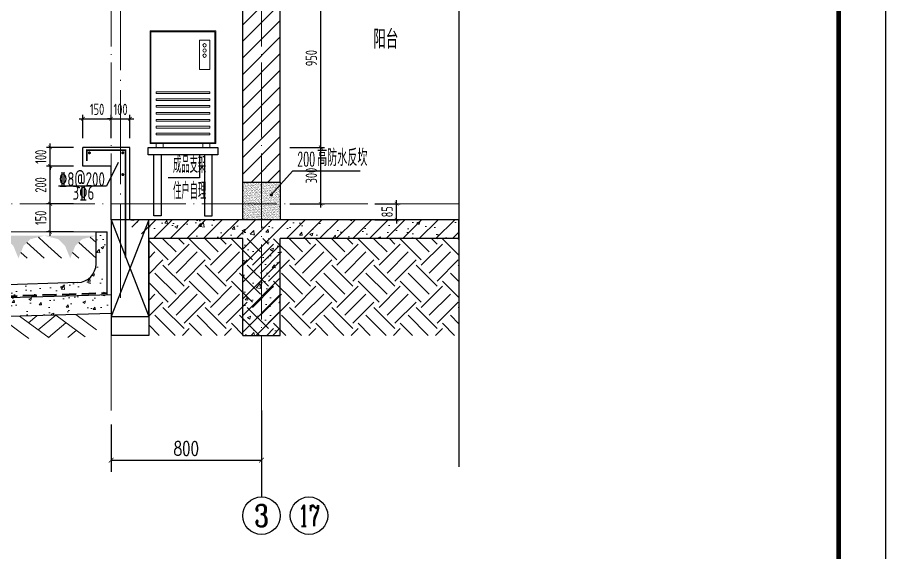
# Model space of a CAD drawing. Extents: x -1307975 to -76406, y -96289 to 379359.
# Drawn here: x -586448 to -581828, y 256325 to 259173 of the extents above; entities that cross this region are included whole.
import ezdxf
from ezdxf.enums import TextEntityAlignment as Align

# ---------------------------------------------------------------- set-up
doc = ezdxf.new("R2010")
doc.units = 0
doc.header["$LTSCALE"] = 1000
doc.linetypes.add('DASH', pattern=[0.35, 0.25, -0.1])
doc.linetypes.add('DOTE', pattern=[2.42, 2, -0.2, 0.02, -0.2])
doc.layers.get('0').update_dxf_attribs({"linetype": 'CONTINUOUS'})
doc.layers.get('DEFPOINTS').update_dxf_attribs({"linetype": 'CONTINUOUS'})
for name, color, linetype in [('A-AXIS_TEXT', 7, 'CONTINUOUS'), ('AXIS', 3, 'CONTINUOUS'), ('COLUMN', 4, 'CONTINUOUS'), ('DIM', 2, 'CONTINUOUS'), ('DIM_IDEN', 67, 'CONTINUOUS'), ('DIM_SYMB', 3, 'CONTINUOUS'), ('PUB_TEXT', 2, 'CONTINUOUS'), ('REIN', 6, 'CONTINUOUS'), ('S-大样-砼线', 7, 'CONTINUOUS'), ('S-引出线', 40, 'CONTINUOUS'), ('TEXT', 2, 'CONTINUOUS'), ('WALL', 5, 'CONTINUOUS'), ('空调外机', 8, 'CONTINUOUS'), ('立面-看线', 251, 'CONTINUOUS')]:
    doc.layers.add(name, color=color, linetype=linetype)
for name, color, linetype, lineweight in [('AXIS_TEXT', 7, 'CONTINUOUS', 20), ('DOTE', 19, 'DOTE', 9), ('PUB_HATCH', 8, 'CONTINUOUS', 9), ('图框', 9, 'CONTINUOUS', 18), ('填充', 251, 'CONTINUOUS', 5), ('平面-空调室外机', 143, 'CONTINUOUS', 9), ('立面-中轮廓线', 30, 'CONTINUOUS', 35), ('粉刷', 251, 'CONTINUOUS', 9)]:
    doc.layers.add(name, color=color, linetype=linetype, lineweight=lineweight)
doc.layers.add('yichutu', color=7, linetype='CONTINUOUS', true_color=0xffffff)
doc.styles.add('_TCH_AXIS', font='COMPLEX', dxfattribs={"bigfont": 'GBCBIG'})
doc.styles.add('_TCH_DIM_T3', font='SIMPLEX', dxfattribs={"width": 0.705882, "bigfont": 'GBCBIG'})
doc.styles.add('COMPLEX', font='COMPLEX')
doc.styles.add('DIM_FONT_T3', font='SIMPLEX', dxfattribs={"width": 0.705882, "bigfont": 'GBCBIG'})
doc.styles.add('TSSD_DIMENSION', font='Tssdeng.shx', dxfattribs={"width": 0.7, "bigfont": 'tssdchn.shx'})
doc.styles.add('TSSD_REIN', font='tssdeng.shx', dxfattribs={"width": 0.7, "height": 300, "bigfont": 'tssdchn.shx'})
doc.dimstyles.new('_TCH_ARCH&&25', dxfattribs={"dimtxt": 74.375, "dimasz": 25, "dimexe": 62.5, "dimexo": 75, "dimgap": 25, "dimtad": 1, "dimdec": 0, "dimzin": 0, "dimdsep": 46, "dimtxsty": '_TCH_DIM_T3', "dimblk": 'ARCHTICK', "dimcen": 0.09, "dimclrt": 7, "dimazin": 0, "dimtfac": 1, "dimtdec": 0, "dimtix": 1, "dimtmove": 2, "dimatfit": 3, "dimldrblk": 'ARCHTICK', "dimfxl": 1, "dimtolj": 1, "dimtzin": 0, "dimarcsym": 0})
doc.dimstyles.new('TSSD_20_20', dxfattribs={"dimtxt": 60, "dimasz": 20, "dimexe": 20, "dimexo": 50, "dimgap": 20, "dimtad": 1, "dimdec": 0, "dimzin": 0, "dimdsep": 46, "dimtxsty": 'TSSD_DIMENSION', "dimblk": 'ARCHTICK', "dimblk1": 'ARCHTICK', "dimblk2": 'ARCHTICK', "dimcen": 0, "dimdle": 20, "dimclrt": 7, "dimadec": 0, "dimazin": 0, "dimtfac": 1, "dimtdec": 0, "dimtix": 1, "dimtmove": 2, "dimatfit": 3, "dimfxl": 1, "dimtolj": 1, "dimtzin": 0, "dimarcsym": 0})
pattern_1 = [(50, (28072.99, 249033.25), (143.452037, -12.550427), [15, -165]), (355, (28072.99, 249033.25), (-27.750267, 150.438427), [12, -132]), (100.4514, (28084.94, 249032.2), (115.701876, 137.88791), [12.74804, -140.22842]), (46.1842, (28072.99, 249073.25), (213.44821, -33.1038), [22.5, -247.5]), (96.6356, (28090.77, 249070.5), (186.93254, 194.82357), [19.12206, -210.3426]), (351.1842, (28072.99, 249073.25), (186.93239, 194.82372), [18, -198]), (21, (28092.99, 249063.25), (119.38141, -80.52378), [15, -165]), (326, (28092.99, 249063.25), (48.663066, 145.03001), [12, -132]), (71.4514, (28102.93, 249056.54), (168.044526, 64.5061), [12.74804, -140.22842]), (37.5, (28072.986, 249033.25), (2.431971, 66.578771), [0, -130.4, 0, -134, 0, -132.5]), (7.5, (28072.986, 249033.25), (52.613907, 78.882342), [0, -76.4, 0, -127.4, 0, -50.5]), (327.5, (28028.386, 249033.25), (106.764487, -4.510974), [0, -50, 0, -156, 0, -207]), (317.5, (28008.39, 249033.25), (116.637234, 20.020996), [0, -65, 0, -103.6, 0, -147])]
pattern_2 = [(45, (-1182008.505, 426623.756), (-44.194174, 44.194174), []), (50, (-1182008.5, 426623.76), (179.315046, -15.688034), [18.75, -206.25]), (355, (-1182008.5, 426623.76), (-34.687833, 188.048033), [15, -165]), (100.4514, (-1181993.56, 426622.45), (144.627345, 172.359886), [15.93505, -175.28553]), (46.1842, (-1182008.5, 426673.76), (266.81026, -41.37975), [28.125, -309.375]), (96.6356, (-1181986.27, 426670.3), (233.66568, 243.52947), [23.90257, -262.92825]), (351.1842, (-1182008.5, 426673.76), (233.66549, 243.52965), [22.5, -247.5]), (21, (-1181983.5, 426661.26), (149.226763, -100.654723), [18.75, -206.25]), (326, (-1181983.5, 426661.26), (60.828833, 181.28751), [15, -165]), (71.4514, (-1181971.07, 426652.87), (210.055657, 80.632624), [15.93505, -175.28553]), (37.5, (-1182008.505, 426623.756), (3.039964, 83.2234635), [0, -163, 0, -167.5, 0, -165.625]), (7.5, (-1182008.505, 426623.76), (65.767384, 98.602928), [0, -95.5, 0, -159.25, 0, -63.125]), (327.5, (-1182064.255, 426623.756), (133.455609, -5.638718), [0, -62.5, 0, -195, 0, -258.75]), (317.5, (-1182089.25, 426623.76), (145.796542, 25.026246), [0, -81.25, 0, -129.5, 0, -183.75])]

# ---------------------------------------------------------------- blocks, each defined once
blk = doc.blocks.new('GFDDDDRG')
at = {"layer": '图框'}
blk.add_lwpolyline([(923309.8, -107437), (923309.8, -159999.5), (893609.8, -159999.5), (893609.8, -107437)], close=True, dxfattribs=at)
blk.add_lwpolyline([(923309.8, -107437), (923309.8, -159999.5), (893609.8, -159999.5), (893609.8, -107437)], close=True, dxfattribs=at)
at = {"layer": '图框', "const_width": 50}
blk.add_lwpolyline([(894109.8, -159499.5), (922809.8, -159499.5), (922809.8, -108687), (894109.8, -108687)], close=True, dxfattribs=at)
blk = doc.blocks.new('$LINEPAT$素土夯实')
at = {"color": 0}
for p, q in [((0, -210), (210, 0)), ((120, -300), (420, 0)), ((420, 0), (607.5, -187.5)), ((495, -300), (795, 0)), ((615, 0), (705, -90)), ((315, -105), (502.5, -292.5)), ((210, -210), (300, -300)), ((705, -300), (795, -210))]:
    blk.add_line(p, q, dxfattribs=at)
blk = doc.blocks.new('$LinePat$自然土壤')
at = {"color": 0}
for p, q in [((0, -90), (71, -19)), ((0, -300), (211, -89)), ((420, -300), (630, -90)), ((210, -300), (286, -224))]:
    blk.add_line(p, q, dxfattribs=at)
for points in [[(0, 0), (630, 0), (168, -45), (462, -45)], [(168, -45), (462, -45), (252, -132), (378, -132)], [(252, -132), (378, -132), (315, -300)]]:
    blk.add_solid(points, dxfattribs=at)
blk = doc.blocks.new('sanshui')
at = {"layer": '粉刷'}
h = blk.add_hatch(dxfattribs=at)
h.set_pattern_fill('混凝土', color=256, scale=20)
h.set_pattern_definition(pattern_1)
edge = h.paths.add_edge_path()
edge.add_line((346317.8, 427329.6), (346257.8, 427329.6))
edge.add_line((346257.8, 427329.6), (346257.8, 427160.3))
edge.add_arc((346157.8, 427160.3), 100, 271.7184, 360, ccw=False)
edge.add_line((346160.8, 427060.3), (345137.8, 427029.6))
edge.add_line((345137.8, 427029.6), (345137.8, 426969.6))
edge.add_line((345137.8, 426969.6), (346317.8, 427005))
edge.add_line((346317.8, 427005), (346317.8, 427329.6))
h = blk.add_hatch(dxfattribs=at)
h.set_pattern_fill('混凝土', color=256, scale=20)
h.set_pattern_definition(pattern_1)
h.paths.add_polyline_path([(346337.8, 426895.6), (346337.8, 426995.6), (345037.8, 426956.6), (345037.8, 426856.6)])
at = {"layer": 'COLUMN'}
for p, q in [((346257.8, 427329.6), (346317.8, 427329.6)), ((346257.8, 427160.3), (346257.8, 427329.6)), ((346317.8, 426995), (346317.8, 427329.6)), ((346160.8, 427060.3), (345137.8, 427029.6)), ((345137.8, 426959.6), (345137.8, 427029.6)), ((346338.1, 426995.6), (345037.8, 426956.6)), ((345037.8, 426856.6), (345037.8, 426956.6)), ((346338.1, 426895.6), (345037.8, 426856.6))]:
    blk.add_line(p, q, dxfattribs=at)
blk.add_arc((346157.8, 427160.3), 100, 271.7184, 0, dxfattribs=at)
at = {"layer": '立面-中轮廓线', "linetype": 'DASH', "ltscale": 0.3}
blk.add_lwpolyline([(345027.8, 426856.6), (345027.8, 426966.3), (346317.8, 427005)], dxfattribs=at)
at = {"layer": '粉刷'}
blk.add_line((344881.5, 427329.6), (346257.8, 427329.6), dxfattribs=at)
at = {"layer": '粉刷', "yscale": 0.4, "zscale": 0.4}
for name, p, xscale, rotation in [('$LinePat$自然土壤', (345156.8, 427309.6), -0.4369306507241237, 359.9999999999903), ('$LinePat$自然土壤', (345432, 427309.6), -0.4369306507241237, 359.9999999999903), ('$LinePat$自然土壤', (345707.3, 427309.6), -0.4369306507241237, 359.9999999999903), ('$LinePat$自然土壤', (345982.6, 427309.6), -0.4369306507241237, 359.9999999999903), ('$LinePat$自然土壤', (346257.8, 427309.6), -0.4369306507241237, 359.9999999999903), ('$LINEPAT$素土夯实', (345444.5, 426868.8), -0.5117605352322558, 1.718358001643932), ('$LINEPAT$素土夯实', (345851.2, 426881), -0.5117605352322558, 1.718358001643932), ('$LINEPAT$素土夯实', (346257.8, 426893.2), -0.5117605352322558, 1.718358001643932)]:
    blk.add_blockref(name, p, dxfattribs=dict(at, xscale=xscale, rotation=rotation))
blk = doc.blocks.new('kongtiao')
for p, q in [((-338.7, 49), (-338.7, -550.8)), ((11, 49), (-338.7, 49)), ((11, -550.8), (11, 49)), ((-334.1, 44.4), (-334.1, -546.2)), ((6.4, 44.4), (-334.1, 44.4)), ((6.4, -546.2), (6.4, 44.4)), ((-76.2, -0.5), (-76.2, -156.5)), ((-21.1, -0.5), (-76.2, -0.5)), ((-21.1, -156.5), (-21.1, -0.5)), ((-76.2, -156.5), (-21.1, -156.5)), ((-338.7, -550.8), (11, -550.8)), ((-334.1, -546.2), (6.4, -546.2)), ((-306.6, -550.8), (-306.6, -571.2)), ((-269.8, -571.2), (-269.8, -550.8)), ((-57.9, -571.2), (-57.9, -550.8)), ((-21.1, -550.8), (-21.1, -571.2)), ((-306.6, -571.2), (-269.8, -571.2)), ((-21.1, -571.2), (-57.9, -571.2))]:
    blk.add_line(p, q)
for points in [[(-306.6, -275.4), (-21.1, -275.4), (-21.1, -284.6), (-306.6, -284.6)], [(-306.6, -312.1), (-21.1, -312.1), (-21.1, -321.3), (-306.6, -321.3)], [(-306.6, -348.8), (-21.1, -348.8), (-21.1, -358), (-306.6, -358)], [(-306.6, -385.6), (-21.1, -385.6), (-21.1, -394.7), (-306.6, -394.7)], [(-306.6, -422.3), (-21.1, -422.3), (-21.1, -431.5), (-306.6, -431.5)], [(-306.6, -459), (-21.1, -459), (-21.1, -468.2), (-306.6, -468.2)], [(-306.6, -495.7), (-21.1, -495.7), (-21.1, -504.9), (-306.6, -504.9)]]:
    blk.add_lwpolyline(points, close=True)
for centre in [(-48.7, -28), (-48.7, -55.6), (-48.7, -83.1)]:
    blk.add_circle(centre, 9.18)
blk = doc.blocks.new('yct-1051-594-26275-14850-25-1002.0')
at = {"layer": 'yichutu', "color": 7, "true_color": 0xffffff}
blk.add_lwpolyline([(0, 0), (0, 14850), (26275, 14850), (26275, 0)], close=True, dxfattribs=at)
blk = doc.blocks.new('_ArchTick')
at = {"color": 0, "linetype": 'ByBlock', "const_width": 0.15}
blk.add_lwpolyline([(-0.5, -0.5), (0.5, 0.5)], dxfattribs=at)
blk = doc.blocks.new('*D2612')
at = {"layer": 'DEFPOINTS', "color": 0, "transparency": 16777216}
for p in [(-584596.6, 258180.7), (-584430.7, 258180.7), (-584596.6, 258095.7)]:
    blk.add_point(p, dxfattribs=at)
at = {"layer": 'DIM', "color": 0, "lineweight": -2, "transparency": 16777216}
for p, q in [((-584430.7, 258180.7), (-584430.7, 258200.7)), ((-584546.6, 258180.7), (-584410.7, 258180.7)), ((-584430.7, 258095.7), (-584430.7, 258180.7)), ((-584546.6, 258095.7), (-584410.7, 258095.7)), ((-584430.7, 258095.7), (-584430.7, 258075.7))]:
    blk.add_line(p, q, dxfattribs=at)
at = {"layer": 'DIM', "color": 0, "lineweight": -2, "transparency": 16777216, "xscale": 20, "yscale": 20, "zscale": 20}
for p, rotation in [((-584430.7, 258180.7), 270), ((-584430.7, 258095.7), 90)]:
    blk.add_blockref('_ArchTick', p, dxfattribs=dict(at, rotation=rotation))
at = {"layer": 'DIM', "color": 7, "transparency": 16777216, "insert": (-584480.7, 258138.2), "char_height": 60, "attachment_point": 5, "rotation": 90, "style": 'TSSD_DIMENSION'}
blk.add_mtext('\\A1;85', dxfattribs=at)
blk = doc.blocks.new('*D3002')
at = {"layer": 'DEFPOINTS', "color": 0, "transparency": 16777216}
for p in [(-585049.3, 259430.7), (-584834.1, 259430.7), (-585049.3, 258480.7)]:
    blk.add_point(p, dxfattribs=at)
at = {"layer": 'DIM', "color": 0, "lineweight": -2, "transparency": 16777216}
for p, q in [((-584999.3, 259430.7), (-584814.1, 259430.7)), ((-584834.1, 258460.7), (-584834.1, 259450.7)), ((-584999.3, 258480.7), (-584814.1, 258480.7))]:
    blk.add_line(p, q, dxfattribs=at)
at = {"layer": 'DIM', "color": 0, "lineweight": -2, "transparency": 16777216, "xscale": 20, "yscale": 20, "zscale": 20}
for p, rotation in [((-584834.1, 259430.7), 90), ((-584834.1, 258480.7), 270)]:
    blk.add_blockref('_ArchTick', p, dxfattribs=dict(at, rotation=rotation))
at = {"layer": 'DIM', "color": 7, "transparency": 16777216, "insert": (-584884.1, 258955.7), "char_height": 60, "attachment_point": 5, "rotation": 90, "style": 'TSSD_DIMENSION'}
blk.add_mtext('\\A1;950', dxfattribs=at)
blk = doc.blocks.new('*D3003')
at = {"layer": 'DEFPOINTS', "color": 0, "transparency": 16777216}
for p in [(-585049.3, 258480.7), (-584834.1, 258480.7), (-585049.3, 258180.7)]:
    blk.add_point(p, dxfattribs=at)
at = {"layer": 'DIM', "color": 0, "lineweight": -2, "transparency": 16777216}
for p, q in [((-584999.3, 258480.7), (-584814.1, 258480.7)), ((-584834.1, 258160.7), (-584834.1, 258500.7)), ((-584999.3, 258180.7), (-584814.1, 258180.7))]:
    blk.add_line(p, q, dxfattribs=at)
at = {"layer": 'DIM', "color": 0, "lineweight": -2, "transparency": 16777216, "xscale": 20, "yscale": 20, "zscale": 20}
for p, rotation in [((-584834.1, 258480.7), 90), ((-584834.1, 258180.7), 270)]:
    blk.add_blockref('_ArchTick', p, dxfattribs=dict(at, rotation=rotation))
at = {"layer": 'DIM', "color": 7, "transparency": 16777216, "insert": (-584884.1, 258330.7), "char_height": 60, "attachment_point": 5, "rotation": 90, "style": 'TSSD_DIMENSION'}
blk.add_mtext('\\A1;300', dxfattribs=at)
blk = doc.blocks.new('*D3038')
at = {"layer": 'DEFPOINTS', "color": 0, "transparency": 16777216}
for p in [(-585949.3, 258633.1), (-586099.3, 258480.7), (-585949.3, 258480.7)]:
    blk.add_point(p, dxfattribs=at)
at = {"layer": 'DIM', "color": 0, "lineweight": -2, "transparency": 16777216}
for p, q in [((-586099.3, 258530.7), (-586099.3, 258653.1)), ((-585949.3, 258530.7), (-585949.3, 258653.1)), ((-586119.3, 258633.1), (-585929.3, 258633.1))]:
    blk.add_line(p, q, dxfattribs=at)
at = {"layer": 'DIM', "color": 0, "lineweight": -2, "transparency": 16777216, "xscale": 20, "yscale": 20, "zscale": 20, "rotation": 180}
blk.add_blockref('_ArchTick', (-586099.3, 258633.1), dxfattribs=at)
at = {"layer": 'DIM', "color": 0, "lineweight": -2, "transparency": 16777216, "xscale": 20, "yscale": 20, "zscale": 20}
blk.add_blockref('_ArchTick', (-585949.3, 258633.1), dxfattribs=at)
at = {"layer": 'DIM', "color": 7, "transparency": 16777216, "insert": (-586024.3, 258683.1), "char_height": 60, "attachment_point": 5, "style": 'TSSD_DIMENSION'}
blk.add_mtext('\\A1;150', dxfattribs=at)
blk = doc.blocks.new('*D3039')
at = {"layer": 'DEFPOINTS', "color": 0, "transparency": 16777216}
for p in [(-585849.3, 258633.1), (-585949.3, 258480.7), (-585849.3, 258480.7)]:
    blk.add_point(p, dxfattribs=at)
at = {"layer": 'DIM', "color": 0, "lineweight": -2, "transparency": 16777216}
for p, q in [((-585949.3, 258530.7), (-585949.3, 258653.1)), ((-585849.3, 258530.7), (-585849.3, 258653.1)), ((-585949.3, 258633.1), (-585969.3, 258633.1)), ((-585949.3, 258633.1), (-585849.3, 258633.1)), ((-585849.3, 258633.1), (-585829.3, 258633.1))]:
    blk.add_line(p, q, dxfattribs=at)
at = {"layer": 'DIM', "color": 0, "lineweight": -2, "transparency": 16777216, "xscale": 20, "yscale": 20, "zscale": 20}
blk.add_blockref('_ArchTick', (-585949.3, 258633.1), dxfattribs=at)
at = {"layer": 'DIM', "color": 0, "lineweight": -2, "transparency": 16777216, "xscale": 20, "yscale": 20, "zscale": 20, "rotation": 180}
blk.add_blockref('_ArchTick', (-585849.3, 258633.1), dxfattribs=at)
at = {"layer": 'DIM', "color": 7, "transparency": 16777216, "insert": (-585899.3, 258683.1), "char_height": 60, "attachment_point": 5, "style": 'TSSD_DIMENSION'}
blk.add_mtext('\\A1;100', dxfattribs=at)
blk = doc.blocks.new('*D3040')
at = {"layer": 'DEFPOINTS', "color": 0, "transparency": 16777216}
for p in [(-586273.9, 258480.7), (-586099.3, 258480.7), (-586099.3, 258380.7)]:
    blk.add_point(p, dxfattribs=at)
at = {"layer": 'DIM', "color": 0, "lineweight": -2, "transparency": 16777216}
for p, q in [((-586149.3, 258480.7), (-586293.9, 258480.7)), ((-586273.9, 258480.7), (-586273.9, 258500.7)), ((-586273.9, 258380.7), (-586273.9, 258480.7)), ((-586149.3, 258380.7), (-586293.9, 258380.7)), ((-586273.9, 258380.7), (-586273.9, 258360.7))]:
    blk.add_line(p, q, dxfattribs=at)
at = {"layer": 'DIM', "color": 0, "lineweight": -2, "transparency": 16777216, "xscale": 20, "yscale": 20, "zscale": 20}
for p, rotation in [((-586273.9, 258480.7), 270), ((-586273.9, 258380.7), 90)]:
    blk.add_blockref('_ArchTick', p, dxfattribs=dict(at, rotation=rotation))
at = {"layer": 'DIM', "color": 7, "transparency": 16777216, "insert": (-586323.9, 258430.7), "char_height": 60, "attachment_point": 5, "rotation": 90, "style": 'TSSD_DIMENSION'}
blk.add_mtext('\\A1;100', dxfattribs=at)
blk = doc.blocks.new('*D3041')
at = {"layer": 'DEFPOINTS', "color": 0, "transparency": 16777216}
for p in [(-586273.9, 258380.7), (-586099.3, 258380.7), (-586099.3, 258180.7)]:
    blk.add_point(p, dxfattribs=at)
at = {"layer": 'DIM', "color": 0, "lineweight": -2, "transparency": 16777216}
for p, q in [((-586149.3, 258380.7), (-586293.9, 258380.7)), ((-586273.9, 258160.7), (-586273.9, 258400.7)), ((-586149.3, 258180.7), (-586293.9, 258180.7))]:
    blk.add_line(p, q, dxfattribs=at)
at = {"layer": 'DIM', "color": 0, "lineweight": -2, "transparency": 16777216, "xscale": 20, "yscale": 20, "zscale": 20}
for p, rotation in [((-586273.9, 258380.7), 90), ((-586273.9, 258180.7), 270)]:
    blk.add_blockref('_ArchTick', p, dxfattribs=dict(at, rotation=rotation))
at = {"layer": 'DIM', "color": 7, "transparency": 16777216, "insert": (-586323.9, 258280.7), "char_height": 60, "attachment_point": 5, "rotation": 90, "style": 'TSSD_DIMENSION'}
blk.add_mtext('\\A1;200', dxfattribs=at)
blk = doc.blocks.new('*D3042')
at = {"layer": 'DEFPOINTS', "color": 0, "transparency": 16777216}
for p in [(-586273.9, 258180.7), (-586099.3, 258180.7), (-586099.3, 258030.7)]:
    blk.add_point(p, dxfattribs=at)
at = {"layer": 'DIM', "color": 0, "lineweight": -2, "transparency": 16777216}
for p, q in [((-586273.9, 258010.7), (-586273.9, 258200.7)), ((-586149.3, 258180.7), (-586293.9, 258180.7)), ((-586149.3, 258030.7), (-586293.9, 258030.7))]:
    blk.add_line(p, q, dxfattribs=at)
at = {"layer": 'DIM', "color": 0, "lineweight": -2, "transparency": 16777216, "xscale": 20, "yscale": 20, "zscale": 20}
for p, rotation in [((-586273.9, 258180.7), 90), ((-586273.9, 258030.7), 270)]:
    blk.add_blockref('_ArchTick', p, dxfattribs=dict(at, rotation=rotation))
at = {"layer": 'DIM', "color": 7, "transparency": 16777216, "insert": (-586323.9, 258105.7), "char_height": 60, "attachment_point": 5, "rotation": 90, "style": 'TSSD_DIMENSION'}
blk.add_mtext('\\A1;150', dxfattribs=at)
blk = doc.blocks.new('*D3054')
at = {"layer": 'AXIS', "color": 0, "lineweight": -2, "transparency": 16777216}
for p, q in [((-585949.3, 257005.7), (-585949.3, 256754.2)), ((-585149.3, 257005.7), (-585149.3, 256754.2)), ((-585949.3, 256816.7), (-585149.3, 256816.7))]:
    blk.add_line(p, q, dxfattribs=at)
at = {"layer": 'DEFPOINTS', "color": 0, "transparency": 16777216}
for p in [(-585949.3, 257080.7), (-585149.3, 257080.7), (-585149.3, 256816.7)]:
    blk.add_point(p, dxfattribs=at)
at = {"layer": 'AXIS', "color": 0, "lineweight": -2, "transparency": 16777216, "xscale": 25, "yscale": 25, "zscale": 25, "rotation": 180}
blk.add_blockref('_ArchTick', (-585949.3, 256816.7), dxfattribs=at)
at = {"layer": 'AXIS', "color": 0, "lineweight": -2, "transparency": 16777216, "xscale": 25, "yscale": 25, "zscale": 25}
blk.add_blockref('_ArchTick', (-585149.3, 256816.7), dxfattribs=at)
at = {"layer": 'AXIS', "color": 7, "transparency": 16777216, "insert": (-585549.3, 256878.9), "char_height": 74.38, "attachment_point": 5, "style": '_TCH_DIM_T3'}
blk.add_mtext('\\A1;800', dxfattribs=at)
blk = doc.blocks.new('_AXISO')
blk.add_circle((0, 0), 0.5)
at = {"layer": 'A-AXIS_TEXT', "style": 'COMPLEX', "width": 1.041667}
blk.add_attdef('A', text='', height=0.56, dxfattribs=at).set_placement((-0.25, -0.28), (0.25, -0.28), align=Align.FIT)
blk = doc.blocks.new('A$C5D8418BC')
at = {"layer": 'REIN'}
blk.add_lwpolyline([(150.9, 827.1, 9, 9, 0), (150.9, 885.3, 9, 9, 0), (357.8, 885.3, 9, 9, 0), (357.8, 313.8, 9, 9, 0)], format="xyseb", dxfattribs=at)
at = {"layer": 'REIN', "const_width": 8}
for points in [[(161.2, 870.9, 1), (169.2, 870.9, 1)], [(338.6, 871.5, 1), (346.6, 871.5, 1)], [(338.6, 755.3, 1), (346.6, 755.3, 1)]]:
    blk.add_lwpolyline(points, format="xyb", close=True, dxfattribs=at)
at = {"layer": 'S-大样-砼线'}
for p, q in [((280.8, 515), (480.8, 0)), ((480.9, 515), (280.9, 0))]:
    blk.add_line(p, q, dxfattribs=at)
blk.add_lwpolyline([(480.8, 515), (280.8, 515), (280.8, 0), (480.8, 0)], close=True, dxfattribs=at)
at = {"layer": 'S-引出线'}
blk.add_lwpolyline([(318.6, 820.3), (257, 693.9), (0, 693.9)], dxfattribs=at)
at = {"layer": 'TEXT', "style": 'TSSD_REIN', "width": 0.7}
for s, p in [('%%1328@200', (2.7, 693.2)), ('3%%1326', (75, 621.6))]:
    blk.add_text(s, height=75, rotation=0, dxfattribs=at).set_placement(p)

msp = doc.modelspace()

# ---------------------------------------------------------------- hatches: boundary and pattern name
at = {"layer": 'PUB_HATCH'}
h = msp.add_hatch(dxfattribs=at)
h.set_pattern_fill('普通砖', color=256, scale=25, style=0)
h.set_pattern_definition([(45, (-1182008.505, 426668.634), (-44.1941915, 44.1941915), [])])
h.paths.add_polyline_path([(-585049.31, 258295.72), (-585049.31, 259430.72), (-585249.31, 259430.72), (-585249.31, 258295.72)])
h = msp.add_hatch(dxfattribs=at)
h.set_pattern_fill('钢筋混凝土', color=256, scale=25, style=0)
h.set_pattern_definition(pattern_2)
h.paths.add_polyline_path([(-585149.31, 258029.06), (-585149.31, 258095.72), (-585849.31, 258095.72), (-585849.31, 258062.39), (-585749.31, 257995.72), (-585249.31, 257995.72)])
h = msp.add_hatch(dxfattribs=at)
h.set_pattern_fill('钢筋混凝土', color=256, scale=25, style=0)
h.set_pattern_definition(pattern_2)
h.paths.add_polyline_path([(-584099.31, 258095.72), (-585149.31, 258095.72), (-585149.31, 258029.06), (-585049.31, 257995.72), (-584099.31, 257995.72)])
h = msp.add_hatch(dxfattribs=at)
h.set_pattern_fill('钢筋混凝土', color=256, scale=25, style=0)
h.set_pattern_definition(pattern_2)
h.paths.add_polyline_path([(-585049.31, 257480.72), (-585049.31, 257995.72), (-585149.31, 258029.06), (-585249.31, 257995.72), (-585249.31, 257480.72)])
at = {"layer": '填充'}
h = msp.add_hatch(dxfattribs=at)
h.set_pattern_fill('EARTH', color=250, scale=50, angle=45, style=0)
h.set_pattern_definition([(45, (-1451258.38, 384166.8), (0, 224.506403), [158.75, -158.75]), (45, (-1451300.48, 384208.9), (0, 224.506403), [158.75, -158.75]), (45, (-1451342.57, 384251), (0, 224.506403), [158.75, -158.75]), (135, (-1451342.57, 384279.06), (-224.506403, 0), [158.75, -158.75]), (135, (-1451300.48, 384321.16), (-224.506403, 0), [158.75, -158.75]), (135, (-1451258.38, 384363.25), (-224.506403, 0), [158.75, -158.75])])
h.paths.add_polyline_path([(-585749.31, 257480.74), (-584099.31, 257480.71), (-584099.31, 257995.71), (-585749.31, 257995.73)])
at = {"layer": '立面-看线'}
h = msp.add_hatch(dxfattribs=at)
h.set_pattern_fill('碎沙', color=256, scale=4)
h.set_pattern_definition([(37.5, (-1386302.547, -127266.228), (-0.32000626, 9.78826475), [0, -7.7216, 0, -8.636, 0, -8.255]), (7.5, (-1386302.547, -127266.228), (8.99046566, 14.33650201), [0, -4.1656, 0, -6.9596, 0, -2.667]), (327.5, (-1386308.796, -127266.228), (15.819847405, 0.02874369), [0, -2.54, 0, -9.144, 0, -11.938]), (317.5, (-1386308.796, -127266.228), (15.27112905, 4.45858647), [0, -1.27, 0, -5.9944, 0, -6.858])])
h.paths.add_polyline_path([(-585249.31, 258095.72), (-585049.31, 258095.72), (-585049.31, 258295.72), (-585249.31, 258295.72)])

# ---------------------------------------------------------------- linework, layer by layer
at = {"layer": 'AXIS'}
msp.add_line((-585149.31, 257080.72), (-585149.31, 256621.33), dxfattribs=at)
msp.add_circle((-584896.5, 256521.33), 100, dxfattribs=at)
at = {"layer": 'DIM'}
for p, q in [((-585479.64, 258440.72), (-585479.64, 258318.27)), ((-585479.64, 258318.27), (-585646.18, 258318.27))]:
    msp.add_line(p, q, dxfattribs=at)
at = {"layer": 'DIM_IDEN'}
for p, q in [((-585096.86, 258228.01), (-584982.5, 258355.26)), ((-584982.5, 258355.26), (-584623.94, 258355.26))]:
    msp.add_line(p, q, dxfattribs=at)
at = {"layer": 'DIM_IDEN', "const_width": 8.33}
msp.add_lwpolyline([(-585099.65, 258224.91, 1), (-585094.08, 258231.11, 1)], format="xyb", close=True, dxfattribs=at)
at = {"layer": 'DIM_SYMB'}
msp.add_lwpolyline([(-584099.31, 276100.72), (-584099.31, 266468.85), (-584046.81, 266449.74), (-584151.81, 266431.23), (-584099.31, 266412.6), (-584099.31, 256780.72)], dxfattribs=at)
at = {"layer": 'DOTE', "color": 1, "linetype": 'DOTE', "ltscale": 0.2}
for p, q in [((-585949.31, 257080.72), (-585949.31, 276680.72)), ((-585149.31, 257080.72), (-585149.31, 276680.72)), ((-584099.31, 258180.72), (-587099.5, 258180.72))]:
    msp.add_line(p, q, dxfattribs=at)
at = {"layer": 'DOTE', "ltscale": 0.25}
msp.add_line((-585899.31, 257680.72), (-585899.31, 273494.45), dxfattribs=at)
at = {"layer": 'WALL'}
for p, q in [((-585249.31, 258295.72), (-585249.31, 259430.72)), ((-585049.31, 258295.72), (-585049.31, 259430.72)), ((-585849.31, 258480.74), (-586099.31, 258480.74)), ((-586099.31, 258380.74), (-586099.31, 258480.74)), ((-585849.31, 258095.72), (-585849.31, 258480.74)), ((-585949.31, 258380.74), (-586099.31, 258380.74)), ((-585949.31, 258095.72), (-585949.31, 258380.74)), ((-585249.31, 258295.72), (-585049.31, 258295.72)), ((-585949.31, 258095.72), (-585949.31, 257480.72)), ((-585149.31, 258095.72), (-585849.31, 258095.72)), ((-584099.31, 258095.72), (-585149.31, 258095.72)), ((-584099.31, 257995.72), (-584099.31, 258095.72)), ((-585749.31, 257995.72), (-585749.31, 257480.72)), ((-585249.31, 257995.72), (-585749.31, 257995.72)), ((-585249.31, 257480.72), (-585249.31, 257995.72)), ((-585049.31, 257480.72), (-585049.31, 257995.72)), ((-584099.31, 257995.72), (-585049.31, 257995.72)), ((-585749.31, 257480.72), (-585949.31, 257480.72)), ((-585249.31, 257480.72), (-585049.31, 257480.72))]:
    msp.add_line(p, q, dxfattribs=at)
msp.add_lwpolyline([(-585249.31, 258295.72), (-585049.31, 258295.72), (-585049.31, 258095.72), (-585249.31, 258095.72)], close=True, dxfattribs=at)
at = {"layer": '空调外机', "linetype": 'Continuous'}
msp.add_lwpolyline([(-585382.3, 258440.72), (-585752.3, 258440.72), (-585752.3, 258480.72), (-585382.3, 258480.72)], close=True, dxfattribs=at)
for points in [[(-585682.3, 258440.72), (-585682.3, 258115.72), (-585722.3, 258115.72), (-585722.3, 258440.72)], [(-585452.3, 258440.72), (-585452.3, 258115.72), (-585412.3, 258115.72), (-585412.3, 258440.72)]]:
    msp.add_lwpolyline(points, dxfattribs=at)

# ---------------------------------------------------------------- block references
at = {"xscale": 0.5, "yscale": 0.5, "zscale": 0.5}
msp.add_blockref('GFDDDDRG', (-1043482.89, 332907.23), dxfattribs=at)
msp.add_blockref('sanshui', (-932287.43, -169298.91))
at = {"layer": 'AXIS'}
ref = msp.add_blockref('_AXISO', (-585149.31, 256521.33), dxfattribs=dict(at, xscale=200, yscale=200, zscale=200))
ref.add_attrib('A', '3', dxfattribs={"layer": 'AXIS_TEXT', "height": 116.49, "style": '_TCH_AXIS'}).set_placement((-585188.14, 256463.09), (-585110.48, 256463.09), align=Align.FIT)
at = {"layer": 'TEXT'}
msp.add_blockref('A$C5D8418BC', (-586230.16, 257580.71), dxfattribs=at)
at = {"layer": 'yichutu', "rotation": 270}
msp.add_blockref('yct-1051-594-26275-14850-25-1002.0', (-596678, 279188.75), dxfattribs=at)
at = {"layer": '平面-空调室外机'}
msp.add_blockref('kongtiao', (-585403.46, 259051.88), dxfattribs=at)

# ---------------------------------------------------------------- texts
at = {"layer": 'AXIS_TEXT', "style": '_TCH_AXIS', "width": 0.724138}
msp.add_text('17', height=113.137, dxfattribs=at).set_placement((-584953.07, 256464.76), (-584839.94, 256464.76), align=Align.FIT)
at = {"layer": 'PUB_TEXT'}
for s, height, style, width, p in [('阳台', 100, 'TSSD_REIN', 0.7, (-584553.98, 259006.35)), ('高防水反坎', 89.362, 'DIM_FONT_T3', 0.705882, (-584853.23, 258381.51)), ('成品支架', 89.362, '_TCH_DIM_T3', 0.494118, (-585619.93, 258344.52)), ('200', 74.375, 'DIM_FONT_T3', 0.49827, (-584959.11, 258381.51)), ('住户自理', 89.362, '_TCH_DIM_T3', 0.494118, (-585619.93, 258204.52))]:
    msp.add_text(s, height=height, dxfattribs=dict(at, style=style, width=width)).set_placement(p)

# ---------------------------------------------------------------- dimensions: what is measured, and where the dimension line sits
at = {"layer": 'AXIS'}
dim = msp.add_aligned_dim(p1=(-585949.31, 257080.72), p2=(-585149.31, 257080.72), distance=-264.03, dimstyle='_TCH_ARCH&&25', dxfattribs=at)
dim.commit()
dim.dimension.update_dxf_attribs({"geometry": '*D3054', "text_midpoint": (-585549.31, 256878.88)})
at = {"layer": 'DIM'}
for p1, p2, distance, picture, middle in [((-585049.31, 258480.72), (-585049.31, 259430.72), -215.2, '*D3002', (-584884.1, 258955.72)), ((-586099.31, 258480.74), (-585949.31, 258480.74), 152.32, '*D3038', (-586024.31, 258683.06)), ((-585949.31, 258480.74), (-585849.31, 258480.74), 152.32, '*D3039', (-585899.31, 258683.06)), ((-586099.31, 258380.71), (-586099.31, 258480.71), 174.61, '*D3040', (-586323.92, 258430.71)), ((-585049.31, 258180.72), (-585049.31, 258480.72), -215.2, '*D3003', (-584884.1, 258330.72)), ((-586099.31, 258180.72), (-586099.31, 258380.71), 174.61, '*D3041', (-586323.92, 258280.72)), ((-586099.31, 258030.72), (-586099.31, 258180.72), 174.61, '*D3042', (-586323.92, 258105.72)), ((-584596.63, 258095.72), (-584596.63, 258180.72), -165.96, '*D2612', (-584480.67, 258138.22))]:
    dim = msp.add_aligned_dim(p1=p1, p2=p2, distance=distance, dimstyle='TSSD_20_20', dxfattribs=at)
    dim.commit()
    dim.dimension.update_dxf_attribs({"geometry": picture, "text_midpoint": middle})

doc.saveas('drawing.dxf')
